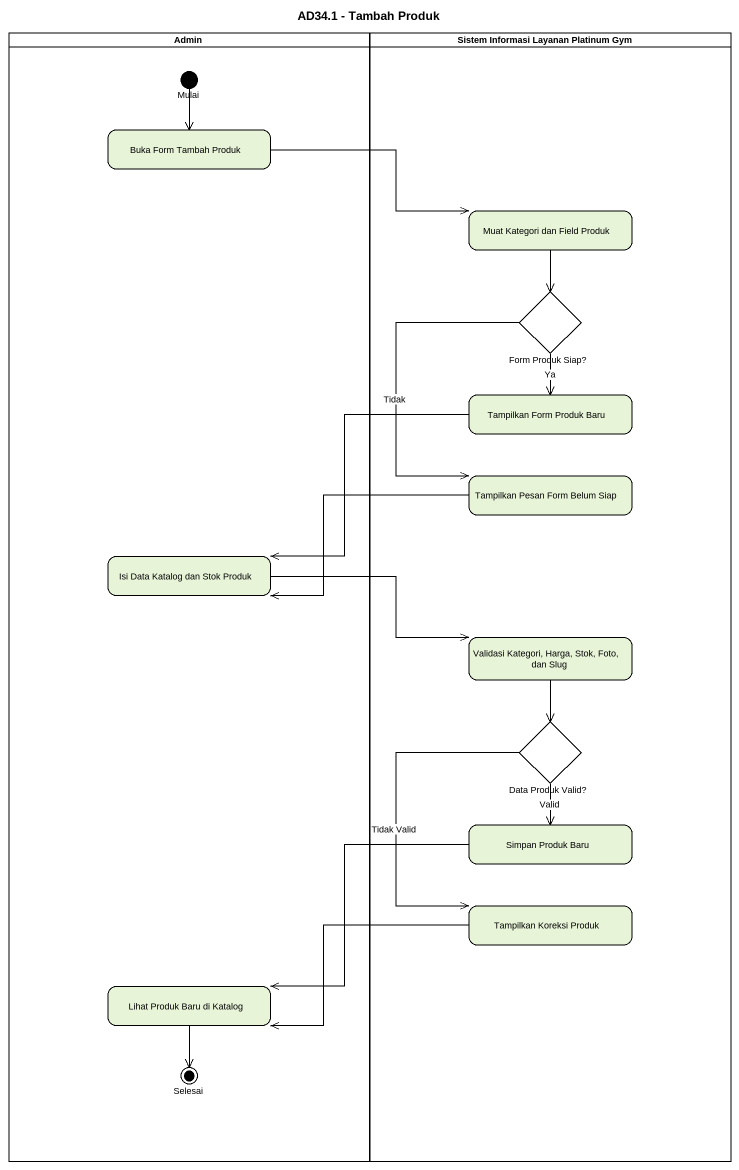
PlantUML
@startuml
title AD34.1 - Tambah Produk
hide empty description
state Admin <<partition>> {
  state Mulai <<start>>
  state "Buka Form Tambah Produk" as Buka_Form_Tambah_Produk
  state "Isi Data Katalog dan Stok Produk" as Isi_Data_Katalog_dan_Stok
  state "Lihat Produk Baru di Katalog" as Lihat_Produk_Baru_di_Katalog
  state Selesai <<end>>
}
state "Sistem Informasi Layanan Platinum Gym" as Sistem_Informasi_Layanan <<partition>> {
  state "Muat Kategori dan Field Produk" as Muat_Kategori_dan_Field
  state "Form Produk Siap?" as Form_Produk_Siap <<choice>>
  state "Tampilkan Form Produk Baru" as Tampilkan_Form_Produk_Baru
  state "Tampilkan Pesan Form Belum Siap" as Tampilkan_Pesan_Form_Belum
  state "Validasi Kategori, Harga, Stok, Foto, dan Slug" as Validasi_Kategori_Harga
  state "Data Produk Valid?" as Data_Produk_Valid <<choice>>
  state "Simpan Produk Baru" as Simpan_Produk_Baru
  state "Tampilkan Koreksi Produk" as Tampilkan_Koreksi_Produk
}
Mulai --> Buka_Form_Tambah_Produk
Buka_Form_Tambah_Produk -right-> Muat_Kategori_dan_Field
Muat_Kategori_dan_Field --> Form_Produk_Siap
Form_Produk_Siap --> Tampilkan_Form_Produk_Baru : Ya
Form_Produk_Siap --> Tampilkan_Pesan_Form_Belum : Tidak
Tampilkan_Form_Produk_Baru -left-> Isi_Data_Katalog_dan_Stok
Tampilkan_Pesan_Form_Belum -left-> Isi_Data_Katalog_dan_Stok
Isi_Data_Katalog_dan_Stok -right-> Validasi_Kategori_Harga
Validasi_Kategori_Harga --> Data_Produk_Valid
Data_Produk_Valid --> Simpan_Produk_Baru : Valid
Data_Produk_Valid --> Tampilkan_Koreksi_Produk : Tidak Valid
Simpan_Produk_Baru -left-> Lihat_Produk_Baru_di_Katalog
Tampilkan_Koreksi_Produk -left-> Lihat_Produk_Baru_di_Katalog
Lihat_Produk_Baru_di_Katalog --> Selesai
@enduml
